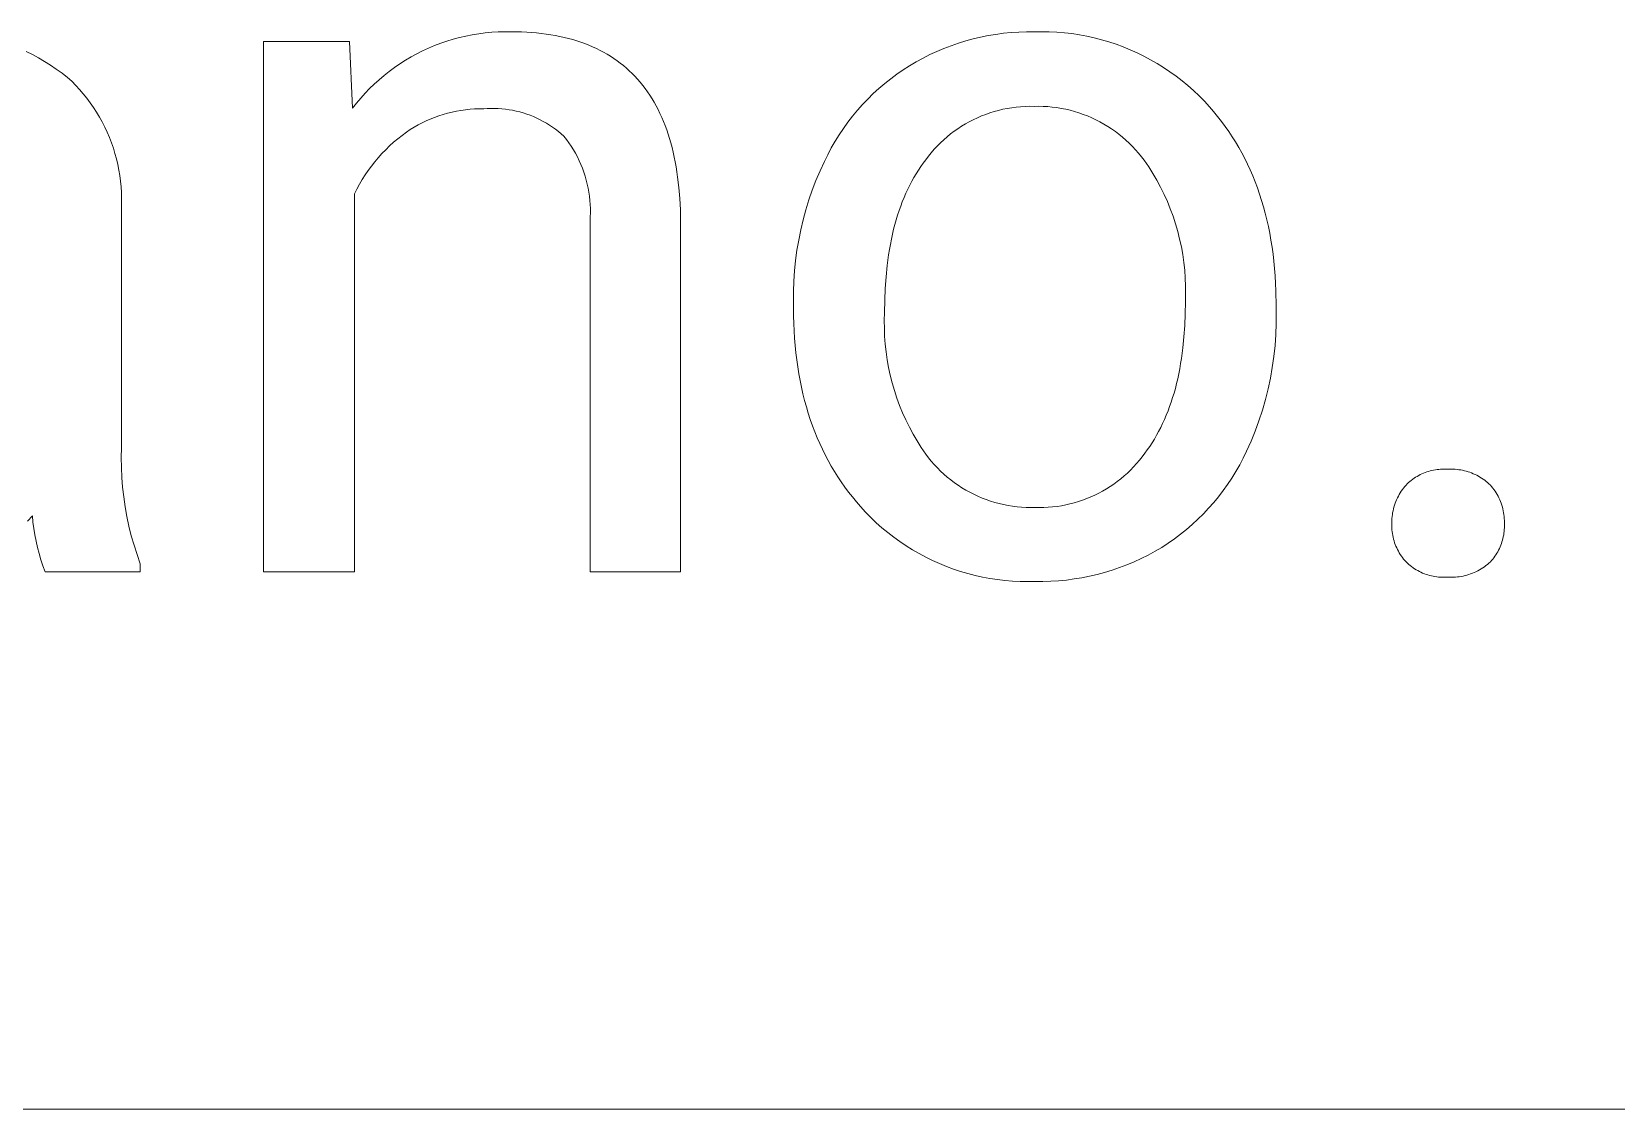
# Model space of a CAD drawing. Header units: millimetres. Extents: x 1287 to 5317, y -239 to 2577.
# Drawn here: x 4218.2 to 4303, y -13.8 to 43.8 of the extents above; entities that cross this region are included whole.
import ezdxf

# ---------------------------------------------------------------- set-up
doc = ezdxf.new("R2010")
doc.units = ezdxf.units.MM
doc.header["$MEASUREMENT"] = 0
doc.layers.add('Domyślny', color=7, linetype='Continuous', true_color=0x000000)

msp = doc.modelspace()

# ---------------------------------------------------------------- linework, layer by layer
at = {"layer": 'Domyślny', "color": 18, "lineweight": 15, "true_color": 0x000000}
for p, q in [((4230.63, 14.93), (4230.63, 43.288)), ((4230.63, 43.288), (4235.22, 43.288)), ((4235.22, 43.288), (4235.381, 39.718)), ((4240.101, 43.197), (4240.432, 43.311)), ((4240.432, 43.311), (4240.766, 43.413)), ((4240.766, 43.413), (4241.104, 43.504)), ((4241.104, 43.504), (4241.444, 43.583)), ((4241.444, 43.583), (4241.787, 43.651)), ((4241.787, 43.651), (4242.133, 43.707)), ((4242.133, 43.707), (4242.479, 43.751)), ((4242.479, 43.751), (4242.828, 43.784)), ((4242.828, 43.784), (4243.177, 43.805)), ((4243.177, 43.805), (4243.526, 43.814)), ((4243.526, 43.814), (4243.876, 43.811)), ((4243.876, 43.811), (4244.155, 43.808)), ((4244.155, 43.808), (4244.43, 43.801)), ((4244.43, 43.801), (4244.7, 43.789)), ((4244.7, 43.789), (4244.966, 43.771)), ((4244.966, 43.771), (4245.227, 43.749)), ((4245.227, 43.749), (4245.484, 43.722)), ((4245.484, 43.722), (4245.737, 43.69)), ((4245.737, 43.69), (4245.986, 43.652)), ((4245.986, 43.652), (4246.229, 43.61)), ((4246.229, 43.61), (4246.469, 43.563)), ((4246.469, 43.563), (4246.704, 43.511)), ((4246.704, 43.511), (4246.935, 43.454)), ((4246.935, 43.454), (4247.162, 43.392)), ((4247.162, 43.392), (4247.384, 43.325)), ((4247.384, 43.325), (4247.601, 43.254)), ((4247.601, 43.254), (4247.815, 43.177)), ((4267.793, 43.202), (4268.186, 43.324)), ((4268.186, 43.324), (4268.583, 43.432)), ((4268.583, 43.432), (4268.983, 43.526)), ((4268.983, 43.526), (4269.386, 43.608)), ((4269.386, 43.608), (4269.792, 43.675)), ((4269.792, 43.675), (4270.2, 43.73)), ((4270.2, 43.73), (4270.609, 43.77)), ((4270.609, 43.77), (4271.02, 43.797)), ((4271.02, 43.797), (4271.431, 43.81)), ((4271.431, 43.81), (4271.842, 43.81)), ((4271.842, 43.81), (4272.247, 43.818)), ((4272.247, 43.818), (4272.653, 43.812)), ((4272.653, 43.812), (4273.058, 43.793)), ((4273.058, 43.793), (4273.462, 43.759)), ((4273.462, 43.759), (4273.864, 43.713)), ((4273.864, 43.713), (4274.265, 43.652)), ((4274.265, 43.652), (4274.664, 43.578)), ((4274.664, 43.578), (4275.06, 43.49)), ((4275.06, 43.49), (4275.452, 43.39)), ((4275.452, 43.39), (4275.841, 43.275)), ((4275.841, 43.275), (4276.226, 43.148)), ((4217.924, 42.756), (4218.259, 42.59)), ((4218.259, 42.59), (4218.59, 42.413)), ((4218.59, 42.413), (4218.914, 42.226)), ((4238.214, 42.288), (4238.515, 42.466)), ((4238.515, 42.466), (4238.822, 42.633)), ((4238.822, 42.633), (4239.134, 42.79)), ((4239.134, 42.79), (4239.452, 42.937)), ((4239.452, 42.937), (4239.774, 43.072)), ((4239.774, 43.072), (4240.101, 43.197)), ((4247.815, 43.177), (4248.024, 43.095)), ((4248.024, 43.095), (4248.228, 43.008)), ((4248.228, 43.008), (4248.429, 42.917)), ((4248.429, 42.917), (4248.625, 42.82)), ((4248.625, 42.82), (4248.816, 42.719)), ((4248.816, 42.719), (4249.003, 42.612)), ((4249.003, 42.612), (4249.186, 42.501)), ((4249.186, 42.501), (4249.365, 42.384)), ((4249.365, 42.384), (4249.539, 42.263)), ((4265.54, 42.207), (4265.901, 42.404)), ((4265.901, 42.404), (4266.268, 42.589)), ((4266.268, 42.589), (4266.641, 42.761)), ((4266.641, 42.761), (4267.02, 42.921)), ((4267.02, 42.921), (4267.404, 43.068)), ((4267.404, 43.068), (4267.793, 43.202)), ((4276.226, 43.148), (4276.607, 43.008)), ((4276.607, 43.008), (4276.982, 42.855)), ((4276.982, 42.855), (4277.352, 42.689)), ((4277.352, 42.689), (4277.716, 42.511)), ((4277.716, 42.511), (4278.074, 42.32)), ((4218.914, 42.226), (4219.231, 42.027)), ((4219.231, 42.027), (4219.542, 41.818)), ((4219.542, 41.818), (4219.846, 41.599)), ((4219.846, 41.599), (4220.142, 41.37)), ((4237.075, 41.477), (4237.349, 41.694)), ((4237.349, 41.694), (4237.63, 41.902)), ((4237.63, 41.902), (4237.919, 42.1)), ((4237.919, 42.1), (4238.214, 42.288)), ((4249.539, 42.263), (4249.708, 42.136)), ((4249.708, 42.136), (4249.874, 42.005)), ((4249.874, 42.005), (4250.035, 41.869)), ((4250.035, 41.869), (4250.191, 41.728)), ((4250.191, 41.728), (4250.344, 41.582)), ((4250.344, 41.582), (4250.491, 41.43)), ((4264.175, 41.3), (4264.504, 41.544)), ((4264.504, 41.544), (4264.841, 41.777)), ((4264.841, 41.777), (4265.185, 41.998)), ((4265.185, 41.998), (4265.54, 42.207)), ((4278.074, 42.32), (4278.426, 42.118)), ((4278.426, 42.118), (4278.77, 41.904)), ((4278.77, 41.904), (4279.106, 41.678)), ((4279.106, 41.678), (4279.435, 41.441)), ((4220.142, 41.37), (4220.363, 41.162)), ((4220.363, 41.162), (4220.577, 40.947)), ((4220.577, 40.947), (4220.783, 40.724)), ((4220.783, 40.724), (4220.981, 40.495)), ((4236.055, 40.521), (4236.298, 40.773)), ((4236.298, 40.773), (4236.549, 41.016)), ((4236.549, 41.016), (4236.808, 41.251)), ((4236.808, 41.251), (4237.075, 41.477)), ((4250.491, 41.43), (4250.635, 41.274)), ((4250.635, 41.274), (4250.774, 41.113)), ((4250.774, 41.113), (4250.909, 40.947)), ((4250.909, 40.947), (4251.04, 40.777)), ((4251.04, 40.777), (4251.166, 40.601)), ((4263.241, 40.503), (4263.543, 40.779)), ((4263.543, 40.779), (4263.855, 41.045)), ((4263.855, 41.045), (4264.175, 41.3)), ((4279.435, 41.441), (4279.756, 41.192)), ((4279.756, 41.192), (4280.068, 40.934)), ((4280.068, 40.934), (4280.371, 40.664)), ((4220.981, 40.495), (4221.172, 40.258)), ((4221.172, 40.258), (4221.354, 40.016)), ((4221.354, 40.016), (4221.528, 39.767)), ((4235.381, 39.718), (4235.597, 39.993)), ((4235.597, 39.993), (4235.821, 40.261)), ((4235.821, 40.261), (4236.055, 40.521)), ((4251.166, 40.601), (4251.288, 40.42)), ((4251.288, 40.42), (4251.405, 40.234)), ((4251.405, 40.234), (4251.518, 40.043)), ((4251.518, 40.043), (4251.627, 39.848)), ((4251.627, 39.848), (4251.731, 39.647)), ((4262.394, 39.614), (4262.666, 39.92)), ((4262.666, 39.92), (4262.949, 40.216)), ((4262.949, 40.216), (4263.241, 40.503)), ((4280.371, 40.664), (4280.665, 40.385)), ((4280.665, 40.385), (4280.949, 40.096)), ((4280.949, 40.096), (4281.223, 39.797)), ((4221.528, 39.767), (4221.693, 39.512)), ((4221.693, 39.512), (4221.849, 39.252)), ((4221.849, 39.252), (4221.996, 38.987)), ((4239.323, 39.047), (4239.104, 38.941)), ((4239.546, 39.146), (4239.323, 39.047)), ((4239.773, 39.236), (4239.546, 39.146)), ((4240.002, 39.319), (4239.773, 39.236)), ((4240.234, 39.393), (4240.002, 39.319)), ((4240.469, 39.46), (4240.234, 39.393)), ((4240.706, 39.518), (4240.469, 39.46)), ((4240.945, 39.568), (4240.706, 39.518)), ((4241.185, 39.609), (4240.945, 39.568)), ((4241.426, 39.643), (4241.185, 39.609)), ((4241.669, 39.667), (4241.426, 39.643)), ((4241.912, 39.684), (4241.669, 39.667)), ((4242.156, 39.691), (4241.912, 39.684)), ((4242.4, 39.691), (4242.156, 39.691)), ((4242.594, 39.704), (4242.4, 39.691)), ((4242.788, 39.711), (4242.594, 39.704)), ((4242.983, 39.711), (4242.788, 39.711)), ((4243.177, 39.705), (4242.983, 39.711)), ((4243.372, 39.691), (4243.177, 39.705)), ((4243.565, 39.671), (4243.372, 39.691)), ((4243.758, 39.645), (4243.565, 39.671)), ((4243.95, 39.611), (4243.758, 39.645)), ((4244.14, 39.571), (4243.95, 39.611)), ((4244.329, 39.525), (4244.14, 39.571)), ((4244.516, 39.472), (4244.329, 39.525)), ((4244.701, 39.412), (4244.516, 39.472)), ((4244.884, 39.346), (4244.701, 39.412)), ((4245.065, 39.274), (4244.884, 39.346)), ((4245.243, 39.195), (4245.065, 39.274)), ((4245.418, 39.111), (4245.243, 39.195)), ((4245.591, 39.02), (4245.418, 39.111)), ((4245.76, 38.924), (4245.591, 39.02)), ((4251.731, 39.647), (4251.831, 39.441)), ((4251.831, 39.441), (4251.927, 39.231)), ((4251.927, 39.231), (4252.018, 39.015)), ((4252.018, 39.015), (4252.105, 38.795)), ((4261.882, 38.976), (4262.132, 39.299)), ((4262.132, 39.299), (4262.394, 39.614)), ((4268.376, 39.001), (4268.167, 38.884)), ((4268.59, 39.111), (4268.376, 39.001)), ((4268.807, 39.213), (4268.59, 39.111)), ((4269.028, 39.308), (4268.807, 39.213)), ((4269.251, 39.396), (4269.028, 39.308)), ((4269.478, 39.475), (4269.251, 39.396)), ((4269.707, 39.546), (4269.478, 39.475)), ((4269.939, 39.61), (4269.707, 39.546)), ((4270.172, 39.665), (4269.939, 39.61)), ((4270.408, 39.713), (4270.172, 39.665)), ((4270.645, 39.752), (4270.408, 39.713)), ((4270.883, 39.783), (4270.645, 39.752)), ((4271.122, 39.805), (4270.883, 39.783)), ((4271.362, 39.82), (4271.122, 39.805)), ((4271.602, 39.826), (4271.362, 39.82)), ((4271.842, 39.824), (4271.602, 39.826)), ((4272.086, 39.826), (4271.842, 39.824)), ((4272.329, 39.821), (4272.086, 39.826)), ((4272.573, 39.807), (4272.329, 39.821)), ((4272.815, 39.784), (4272.573, 39.807)), ((4273.057, 39.754), (4272.815, 39.784)), ((4273.297, 39.714), (4273.057, 39.754)), ((4273.537, 39.667), (4273.297, 39.714)), ((4273.774, 39.611), (4273.537, 39.667)), ((4274.009, 39.547), (4273.774, 39.611)), ((4274.242, 39.476), (4274.009, 39.547)), ((4274.472, 39.396), (4274.242, 39.476)), ((4274.699, 39.308), (4274.472, 39.396)), ((4274.923, 39.212), (4274.699, 39.308)), ((4275.144, 39.109), (4274.923, 39.212)), ((4275.361, 38.998), (4275.144, 39.109)), ((4275.574, 38.879), (4275.361, 38.998)), ((4281.223, 39.797), (4281.443, 39.544)), ((4281.443, 39.544), (4281.657, 39.286)), ((4281.657, 39.286), (4281.863, 39.022)), ((4281.863, 39.022), (4282.062, 38.754)), ((4221.996, 38.987), (4222.134, 38.717)), ((4222.134, 38.717), (4222.263, 38.442)), ((4222.263, 38.442), (4222.382, 38.163)), ((4222.382, 38.163), (4222.491, 37.88)), ((4238.032, 38.27), (4237.805, 38.09)), ((4238.266, 38.443), (4238.032, 38.27)), ((4238.469, 38.578), (4238.266, 38.443)), ((4238.676, 38.707), (4238.469, 38.578)), ((4238.888, 38.828), (4238.676, 38.707)), ((4239.104, 38.941), (4238.888, 38.828)), ((4245.925, 38.822), (4245.76, 38.924)), ((4246.087, 38.714), (4245.925, 38.822)), ((4246.245, 38.6), (4246.087, 38.714)), ((4246.399, 38.481), (4246.245, 38.6)), ((4246.549, 38.357), (4246.399, 38.481)), ((4246.694, 38.228), (4246.549, 38.357)), ((4246.83, 38.053), (4246.694, 38.228)), ((4252.105, 38.795), (4252.188, 38.569)), ((4252.188, 38.569), (4252.266, 38.339)), ((4252.266, 38.339), (4252.34, 38.104)), ((4261.198, 37.956), (4261.414, 38.303)), ((4261.414, 38.303), (4261.642, 38.643)), ((4261.642, 38.643), (4261.882, 38.976)), ((4267.186, 38.193), (4267.005, 38.035)), ((4267.373, 38.345), (4267.186, 38.193)), ((4267.564, 38.49), (4267.373, 38.345)), ((4267.76, 38.628), (4267.564, 38.49)), ((4267.961, 38.759), (4267.76, 38.628)), ((4268.167, 38.884), (4267.961, 38.759)), ((4275.783, 38.754), (4275.574, 38.879)), ((4275.987, 38.621), (4275.783, 38.754)), ((4276.187, 38.481), (4275.987, 38.621)), ((4276.381, 38.334), (4276.187, 38.481)), ((4276.571, 38.181), (4276.381, 38.334)), ((4276.755, 38.021), (4276.571, 38.181)), ((4282.062, 38.754), (4282.254, 38.48)), ((4282.254, 38.48), (4282.439, 38.201)), ((4282.439, 38.201), (4282.617, 37.917)), ((4222.491, 37.88), (4222.591, 37.593)), ((4222.591, 37.593), (4222.68, 37.303)), ((4222.68, 37.303), (4222.76, 37.011)), ((4236.957, 37.294), (4236.763, 37.078)), ((4237.159, 37.504), (4236.957, 37.294)), ((4237.367, 37.706), (4237.159, 37.504)), ((4237.583, 37.902), (4237.367, 37.706)), ((4237.805, 38.09), (4237.583, 37.902)), ((4246.959, 37.874), (4246.83, 38.053)), ((4247.082, 37.691), (4246.959, 37.874)), ((4247.198, 37.503), (4247.082, 37.691)), ((4247.309, 37.311), (4247.198, 37.503)), ((4247.412, 37.116), (4247.309, 37.311)), ((4252.34, 38.104), (4252.41, 37.864)), ((4252.41, 37.864), (4252.475, 37.618)), ((4252.475, 37.618), (4252.536, 37.368)), ((4252.536, 37.368), (4252.593, 37.113)), ((4260.802, 37.239), (4260.994, 37.601)), ((4260.994, 37.601), (4261.198, 37.956)), ((4266.34, 37.344), (4266.189, 37.157)), ((4266.497, 37.525), (4266.34, 37.344)), ((4266.661, 37.701), (4266.497, 37.525)), ((4266.83, 37.871), (4266.661, 37.701)), ((4267.005, 38.035), (4266.83, 37.871)), ((4276.933, 37.855), (4276.755, 38.021)), ((4277.106, 37.683), (4276.933, 37.855)), ((4277.272, 37.505), (4277.106, 37.683)), ((4277.433, 37.322), (4277.272, 37.505)), ((4277.586, 37.132), (4277.433, 37.322)), ((4282.617, 37.917), (4282.788, 37.628)), ((4282.788, 37.628), (4282.952, 37.333)), ((4282.952, 37.333), (4283.109, 37.034)), ((4222.76, 37.011), (4222.83, 36.715)), ((4222.83, 36.715), (4222.889, 36.418)), ((4236.396, 36.627), (4236.224, 36.393)), ((4236.575, 36.856), (4236.396, 36.627)), ((4236.763, 37.078), (4236.575, 36.856)), ((4247.509, 36.917), (4247.412, 37.116)), ((4247.599, 36.716), (4247.509, 36.917)), ((4247.681, 36.511), (4247.599, 36.716)), ((4247.757, 36.303), (4247.681, 36.511)), ((4252.593, 37.113), (4252.645, 36.853)), ((4252.645, 36.853), (4252.693, 36.588)), ((4252.693, 36.588), (4252.737, 36.318)), ((4260.39, 36.368), (4260.622, 36.871)), ((4260.622, 36.871), (4260.802, 37.239)), ((4265.778, 36.601), (4265.652, 36.411)), ((4265.909, 36.785), (4265.778, 36.601)), ((4266.044, 36.965), (4265.909, 36.785)), ((4266.189, 37.157), (4266.044, 36.965)), ((4277.734, 36.938), (4277.586, 37.132)), ((4277.971, 36.589), (4277.734, 36.938)), ((4278.196, 36.231), (4277.971, 36.589)), ((4283.109, 37.034), (4283.259, 36.729)), ((4283.259, 36.729), (4283.402, 36.419)), ((4222.889, 36.418), (4222.938, 36.118)), ((4222.938, 36.118), (4222.977, 35.817)), ((4222.977, 35.817), (4223.005, 35.515)), ((4235.757, 35.657), (4235.618, 35.401)), ((4235.905, 35.907), (4235.757, 35.657)), ((4236.06, 36.153), (4235.905, 35.907)), ((4236.224, 36.393), (4236.06, 36.153)), ((4247.826, 36.093), (4247.757, 36.303)), ((4247.887, 35.881), (4247.826, 36.093)), ((4247.941, 35.667), (4247.887, 35.881)), ((4247.988, 35.451), (4247.941, 35.667)), ((4252.737, 36.318), (4252.776, 36.043)), ((4252.776, 36.043), (4252.842, 35.478)), ((4259.977, 35.341), (4260.175, 35.858)), ((4260.175, 35.858), (4260.39, 36.368)), ((4265.188, 35.604), (4265.083, 35.39)), ((4265.298, 35.813), (4265.188, 35.604)), ((4265.412, 36.017), (4265.298, 35.813)), ((4265.53, 36.216), (4265.412, 36.017)), ((4265.652, 36.411), (4265.53, 36.216)), ((4278.408, 35.866), (4278.196, 36.231)), ((4278.608, 35.493), (4278.408, 35.866)), ((4283.402, 36.419), (4283.538, 36.103)), ((4283.538, 36.103), (4283.667, 35.783)), ((4283.667, 35.783), (4283.789, 35.457)), ((4223.005, 35.515), (4223.023, 35.212)), ((4223.023, 35.212), (4223.03, 34.909)), ((4223.03, 34.909), (4223.027, 34.606)), ((4235.618, 35.401), (4235.488, 35.141)), ((4235.488, 35.141), (4235.488, 14.93)), ((4248.027, 35.233), (4247.988, 35.451)), ((4248.059, 35.015), (4248.027, 35.233)), ((4248.083, 34.795), (4248.059, 35.015)), ((4248.099, 34.575), (4248.083, 34.795)), ((4252.842, 35.478), (4252.89, 34.894)), ((4252.89, 34.894), (4252.921, 34.289)), ((4259.632, 34.289), (4259.796, 34.818)), ((4259.796, 34.818), (4259.977, 35.341)), ((4264.886, 34.947), (4264.793, 34.719)), ((4264.982, 35.171), (4264.886, 34.947)), ((4265.083, 35.39), (4264.982, 35.171)), ((4278.795, 35.114), (4278.608, 35.493)), ((4278.968, 34.729), (4278.795, 35.114)), ((4283.789, 35.457), (4283.904, 35.126)), ((4283.904, 35.126), (4284.012, 34.79)), ((4284.012, 34.79), (4284.112, 34.449)), ((4223.027, 34.606), (4223.027, 21.561)), ((4248.09, 33.692), (4248.104, 33.912)), ((4248.108, 34.354), (4248.099, 34.575)), ((4248.104, 33.912), (4248.11, 34.133)), ((4248.11, 34.133), (4248.108, 34.354)), ((4252.921, 34.289), (4252.935, 33.665)), ((4259.486, 33.755), (4259.632, 34.289)), ((4264.541, 34.004), (4264.466, 33.756)), ((4264.621, 34.247), (4264.541, 34.004)), ((4264.705, 34.485), (4264.621, 34.247)), ((4264.793, 34.719), (4264.705, 34.485)), ((4279.127, 34.338), (4278.968, 34.729)), ((4279.273, 33.941), (4279.127, 34.338)), ((4279.405, 33.54), (4279.273, 33.941)), ((4284.112, 34.449), (4284.206, 34.103)), ((4284.206, 34.103), (4284.293, 33.751)), ((4248.09, 14.93), (4248.09, 33.692)), ((4252.935, 33.665), (4252.935, 14.93)), ((4259.249, 32.674), (4259.359, 33.217)), ((4259.359, 33.217), (4259.486, 33.755)), ((4264.328, 33.245), (4264.266, 32.982)), ((4264.395, 33.503), (4264.328, 33.245)), ((4264.466, 33.756), (4264.395, 33.503)), ((4279.523, 33.134), (4279.405, 33.54)), ((4279.627, 32.724), (4279.523, 33.134)), ((4284.293, 33.751), (4284.373, 33.394)), ((4284.373, 33.394), (4284.446, 33.033)), ((4259.157, 32.128), (4259.249, 32.674)), ((4264.154, 32.442), (4264.104, 32.165)), ((4264.208, 32.714), (4264.154, 32.442)), ((4264.266, 32.982), (4264.208, 32.714)), ((4279.717, 32.311), (4279.627, 32.724)), ((4279.792, 31.896), (4279.717, 32.311)), ((4284.446, 33.033), (4284.512, 32.665)), ((4284.512, 32.665), (4284.571, 32.293)), ((4284.571, 32.293), (4284.623, 31.915)), ((4259.028, 31.028), (4259.083, 31.579)), ((4259.083, 31.579), (4259.157, 32.128)), ((4264.059, 31.882), (4263.981, 31.303)), ((4264.104, 32.165), (4264.059, 31.882)), ((4279.852, 31.477), (4279.792, 31.896)), ((4279.898, 31.057), (4279.852, 31.477)), ((4284.623, 31.915), (4284.668, 31.533)), ((4284.668, 31.533), (4284.706, 31.145)), ((4258.991, 30.476), (4259.028, 31.028)), ((4263.921, 30.705), (4263.878, 30.087)), ((4263.981, 31.303), (4263.921, 30.705)), ((4279.929, 30.636), (4279.898, 31.057)), ((4279.946, 30.214), (4279.929, 30.636)), ((4284.706, 31.145), (4284.737, 30.752)), ((4284.737, 30.752), (4284.762, 30.353)), ((4258.972, 29.923), (4258.991, 30.476)), ((4258.972, 29.369), (4258.972, 29.923)), ((4263.878, 30.087), (4263.852, 29.449)), ((4279.935, 29.369), (4279.947, 29.791)), ((4279.947, 29.791), (4279.946, 30.214)), ((4284.762, 30.353), (4284.779, 29.95)), ((4284.779, 29.95), (4284.793, 29.127)), ((4258.972, 29.034), (4258.972, 29.369)), ((4258.975, 28.622), (4258.972, 29.034)), ((4263.852, 29.449), (4263.843, 28.792)), ((4279.926, 28.726), (4279.935, 29.369)), ((4284.793, 29.127), (4284.793, 28.792)), ((4258.986, 28.216), (4258.975, 28.622)), ((4259.003, 27.815), (4258.986, 28.216)), ((4263.843, 28.792), (4263.83, 28.37)), ((4263.83, 28.37), (4263.832, 27.947)), ((4279.859, 27.496), (4279.901, 28.102)), ((4279.901, 28.102), (4279.926, 28.726)), ((4284.791, 28.203), (4284.769, 27.615)), ((4284.793, 28.792), (4284.791, 28.203)), ((4259.028, 27.419), (4259.003, 27.815)), ((4259.06, 27.029), (4259.028, 27.419)), ((4263.832, 27.947), (4263.848, 27.525)), ((4263.848, 27.525), (4263.879, 27.103)), ((4279.801, 26.908), (4279.859, 27.496)), ((4284.769, 27.615), (4284.727, 27.028)), ((4259.099, 26.643), (4259.06, 27.029)), ((4259.145, 26.263), (4259.099, 26.643)), ((4263.879, 27.103), (4263.925, 26.683)), ((4263.925, 26.683), (4263.985, 26.265)), ((4279.681, 26.06), (4279.725, 26.338)), ((4279.725, 26.338), (4279.801, 26.908)), ((4284.665, 26.443), (4284.582, 25.86)), ((4284.727, 27.028), (4284.665, 26.443)), ((4259.197, 25.888), (4259.145, 26.263)), ((4259.257, 25.518), (4259.197, 25.888)), ((4259.324, 25.153), (4259.257, 25.518)), ((4263.985, 26.265), (4264.06, 25.849)), ((4264.06, 25.849), (4264.149, 25.436)), ((4264.149, 25.436), (4264.253, 25.027)), ((4279.523, 25.253), (4279.58, 25.517)), ((4279.58, 25.517), (4279.632, 25.786)), ((4279.632, 25.786), (4279.681, 26.06)), ((4284.582, 25.86), (4284.479, 25.28)), ((4259.398, 24.793), (4259.324, 25.153)), ((4259.479, 24.438), (4259.398, 24.793)), ((4264.253, 25.027), (4264.371, 24.621)), ((4264.371, 24.621), (4264.503, 24.219)), ((4279.326, 24.486), (4279.396, 24.737)), ((4279.396, 24.737), (4279.462, 24.993)), ((4279.462, 24.993), (4279.523, 25.253)), ((4284.356, 24.704), (4284.213, 24.133)), ((4284.479, 25.28), (4284.356, 24.704)), ((4259.567, 24.089), (4259.479, 24.438)), ((4259.662, 23.745), (4259.567, 24.089)), ((4259.764, 23.405), (4259.662, 23.745)), ((4264.503, 24.219), (4264.649, 23.823)), ((4264.649, 23.823), (4264.809, 23.432)), ((4279.004, 23.528), (4279.091, 23.761)), ((4279.091, 23.761), (4279.174, 23.998)), ((4279.174, 23.998), (4279.252, 24.24)), ((4279.252, 24.24), (4279.326, 24.486)), ((4284.213, 24.133), (4284.051, 23.567)), ((4259.872, 23.071), (4259.764, 23.405)), ((4259.988, 22.742), (4259.872, 23.071)), ((4264.809, 23.432), (4264.982, 23.046)), ((4264.982, 23.046), (4265.169, 22.667)), ((4278.717, 22.856), (4278.817, 23.075)), ((4278.817, 23.075), (4278.913, 23.299)), ((4278.913, 23.299), (4279.004, 23.528)), ((4283.869, 23.008), (4283.668, 22.454)), ((4284.051, 23.567), (4283.869, 23.008)), ((4260.111, 22.419), (4259.988, 22.742)), ((4260.241, 22.1), (4260.111, 22.419)), ((4260.377, 21.786), (4260.241, 22.1)), ((4265.169, 22.667), (4265.369, 22.295)), ((4265.369, 22.295), (4265.581, 21.93)), ((4278.274, 22.024), (4278.391, 22.225)), ((4278.391, 22.225), (4278.504, 22.431)), ((4278.504, 22.431), (4278.613, 22.641)), ((4278.613, 22.641), (4278.717, 22.856)), ((4283.668, 22.454), (4283.448, 21.908)), ((4223.027, 21.561), (4223.017, 21.033)), ((4260.521, 21.478), (4260.377, 21.786)), ((4260.671, 21.174), (4260.521, 21.478)), ((4265.581, 21.93), (4265.807, 21.572)), ((4265.807, 21.572), (4266.044, 21.223)), ((4266.044, 21.223), (4266.19, 21.03)), ((4277.621, 21.074), (4277.76, 21.263)), ((4277.76, 21.263), (4277.895, 21.446)), ((4277.895, 21.446), (4278.026, 21.634)), ((4278.026, 21.634), (4278.152, 21.827)), ((4278.152, 21.827), (4278.274, 22.024)), ((4283.209, 21.37), (4283.03, 21.003)), ((4283.448, 21.908), (4283.209, 21.37)), ((4223.017, 21.033), (4223.024, 20.505)), ((4223.024, 20.505), (4223.048, 19.978)), ((4260.829, 20.876), (4260.671, 21.174)), ((4260.993, 20.582), (4260.829, 20.876)), ((4261.164, 20.294), (4260.993, 20.582)), ((4266.19, 21.03), (4266.343, 20.842)), ((4266.343, 20.842), (4266.502, 20.66)), ((4266.502, 20.66), (4266.668, 20.483)), ((4266.668, 20.483), (4266.839, 20.313)), ((4276.83, 20.207), (4277, 20.37)), ((4277, 20.37), (4277.164, 20.538)), ((4277.164, 20.538), (4277.322, 20.712)), ((4277.322, 20.712), (4277.474, 20.89)), ((4277.474, 20.89), (4277.621, 21.074)), ((4282.839, 20.641), (4282.636, 20.286)), ((4283.03, 21.003), (4282.839, 20.641)), ((4293.026, 20.322), (4293.118, 20.345)), ((4293.118, 20.345), (4293.21, 20.365)), ((4293.21, 20.365), (4293.304, 20.382)), ((4293.304, 20.382), (4293.397, 20.395)), ((4293.397, 20.395), (4293.491, 20.405)), ((4293.491, 20.405), (4293.586, 20.412)), ((4293.586, 20.412), (4293.681, 20.416)), ((4293.681, 20.416), (4293.775, 20.417)), ((4293.775, 20.417), (4293.87, 20.414)), ((4293.87, 20.414), (4293.964, 20.408)), ((4293.964, 20.408), (4294.065, 20.413)), ((4294.065, 20.413), (4294.165, 20.415)), ((4294.165, 20.415), (4294.265, 20.413)), ((4294.265, 20.413), (4294.365, 20.408)), ((4294.365, 20.408), (4294.465, 20.4)), ((4294.465, 20.4), (4294.565, 20.388)), ((4294.565, 20.388), (4294.664, 20.373)), ((4294.664, 20.373), (4294.762, 20.354)), ((4294.762, 20.354), (4294.86, 20.332)), ((4223.048, 19.978), (4223.089, 19.451)), ((4261.342, 20.011), (4261.164, 20.294)), ((4261.527, 19.733), (4261.342, 20.011)), ((4261.719, 19.46), (4261.527, 19.733)), ((4266.839, 20.313), (4267.016, 20.148)), ((4267.016, 20.148), (4267.199, 19.989)), ((4267.199, 19.989), (4267.387, 19.837)), ((4267.387, 19.837), (4267.581, 19.692)), ((4267.581, 19.692), (4267.779, 19.553)), ((4267.779, 19.553), (4267.982, 19.421)), ((4275.905, 19.486), (4276.099, 19.618)), ((4276.099, 19.618), (4276.289, 19.756)), ((4276.289, 19.756), (4276.475, 19.9)), ((4276.475, 19.9), (4276.655, 20.051)), ((4276.655, 20.051), (4276.83, 20.207)), ((4282.195, 19.598), (4281.956, 19.266)), ((4282.421, 19.939), (4282.195, 19.598)), ((4282.636, 20.286), (4282.421, 19.939)), ((4291.669, 19.484), (4291.737, 19.563)), ((4291.737, 19.563), (4291.803, 19.63)), ((4291.803, 19.63), (4291.872, 19.694)), ((4291.872, 19.694), (4291.944, 19.757)), ((4291.944, 19.757), (4292.017, 19.817)), ((4292.017, 19.817), (4292.092, 19.874)), ((4292.092, 19.874), (4292.17, 19.929)), ((4292.17, 19.929), (4292.249, 19.981)), ((4292.249, 19.981), (4292.329, 20.031)), ((4292.329, 20.031), (4292.412, 20.077)), ((4292.412, 20.077), (4292.496, 20.121)), ((4292.496, 20.121), (4292.581, 20.162)), ((4292.581, 20.162), (4292.668, 20.2)), ((4292.668, 20.2), (4292.756, 20.235)), ((4292.756, 20.235), (4292.845, 20.267)), ((4292.845, 20.267), (4292.935, 20.296)), ((4292.935, 20.296), (4293.026, 20.322)), ((4294.86, 20.332), (4294.957, 20.307)), ((4294.957, 20.307), (4295.053, 20.279)), ((4295.053, 20.279), (4295.149, 20.247)), ((4295.149, 20.247), (4295.243, 20.212)), ((4295.243, 20.212), (4295.335, 20.174)), ((4295.335, 20.174), (4295.427, 20.133)), ((4295.427, 20.133), (4295.517, 20.089)), ((4295.517, 20.089), (4295.605, 20.042)), ((4295.605, 20.042), (4295.692, 19.991)), ((4295.692, 19.991), (4295.777, 19.938)), ((4295.777, 19.938), (4295.861, 19.882)), ((4295.861, 19.882), (4295.942, 19.824)), ((4295.942, 19.824), (4296.021, 19.762)), ((4296.021, 19.762), (4296.098, 19.698)), ((4296.098, 19.698), (4296.173, 19.632)), ((4296.173, 19.632), (4296.246, 19.563)), ((4296.246, 19.563), (4296.313, 19.484)), ((4223.089, 19.451), (4223.148, 18.927)), ((4223.148, 18.927), (4223.224, 18.404)), ((4261.918, 19.192), (4261.719, 19.46)), ((4262.123, 18.929), (4261.918, 19.192)), ((4262.336, 18.671), (4262.123, 18.929)), ((4262.555, 18.418), (4262.336, 18.671)), ((4267.982, 19.421), (4268.189, 19.297)), ((4268.189, 19.297), (4268.401, 19.18)), ((4268.401, 19.18), (4268.616, 19.07)), ((4268.616, 19.07), (4268.835, 18.967)), ((4268.835, 18.967), (4269.058, 18.872)), ((4269.058, 18.872), (4269.284, 18.785)), ((4269.284, 18.785), (4269.513, 18.706)), ((4269.513, 18.706), (4269.744, 18.635)), ((4273.986, 18.617), (4274.211, 18.685)), ((4274.211, 18.685), (4274.434, 18.759)), ((4274.434, 18.759), (4274.654, 18.842)), ((4274.654, 18.842), (4274.871, 18.931)), ((4274.871, 18.931), (4275.085, 19.028)), ((4275.085, 19.028), (4275.296, 19.132)), ((4275.296, 19.132), (4275.503, 19.243)), ((4275.503, 19.243), (4275.706, 19.361)), ((4275.706, 19.361), (4275.905, 19.486)), ((4281.707, 18.942), (4281.447, 18.626)), ((4281.956, 19.266), (4281.707, 18.942)), ((4291.156, 18.588), (4291.193, 18.685)), ((4291.193, 18.685), (4291.233, 18.781)), ((4291.233, 18.781), (4291.277, 18.875)), ((4291.277, 18.875), (4291.324, 18.967)), ((4291.324, 18.967), (4291.374, 19.058)), ((4291.374, 19.058), (4291.427, 19.147)), ((4291.427, 19.147), (4291.483, 19.234)), ((4291.483, 19.234), (4291.542, 19.32)), ((4291.542, 19.32), (4291.604, 19.403)), ((4291.604, 19.403), (4291.669, 19.484)), ((4296.313, 19.484), (4296.378, 19.403)), ((4296.378, 19.403), (4296.44, 19.32)), ((4296.44, 19.32), (4296.499, 19.235)), ((4296.499, 19.235), (4296.555, 19.148)), ((4296.555, 19.148), (4296.608, 19.059)), ((4296.608, 19.059), (4296.658, 18.968)), ((4296.658, 18.968), (4296.705, 18.875)), ((4296.705, 18.875), (4296.748, 18.781)), ((4296.748, 18.781), (4296.788, 18.686)), ((4296.788, 18.686), (4296.825, 18.589)), ((4218.263, 17.911), (4218.003, 17.637)), ((4218.294, 17.571), (4218.263, 17.911)), ((4223.224, 18.404), (4223.317, 17.885)), ((4223.317, 17.885), (4223.427, 17.368)), ((4262.827, 18.12), (4262.555, 18.418)), ((4263.11, 17.831), (4262.827, 18.12)), ((4263.402, 17.551), (4263.11, 17.831)), ((4269.744, 18.635), (4269.977, 18.572)), ((4269.977, 18.572), (4270.213, 18.517)), ((4270.213, 18.517), (4270.45, 18.47)), ((4270.45, 18.47), (4270.689, 18.432)), ((4270.689, 18.432), (4270.929, 18.401)), ((4270.929, 18.401), (4271.17, 18.38)), ((4271.17, 18.38), (4271.412, 18.366)), ((4271.412, 18.366), (4271.654, 18.361)), ((4271.654, 18.361), (4271.896, 18.364)), ((4271.896, 18.364), (4272.13, 18.361)), ((4272.13, 18.361), (4272.365, 18.365)), ((4272.365, 18.365), (4272.6, 18.378)), ((4272.6, 18.378), (4272.834, 18.398)), ((4272.834, 18.398), (4273.067, 18.426)), ((4273.067, 18.426), (4273.299, 18.462)), ((4273.299, 18.462), (4273.53, 18.506)), ((4273.53, 18.506), (4273.759, 18.558)), ((4273.759, 18.558), (4273.986, 18.617)), ((4280.896, 18.022), (4280.605, 17.735)), ((4281.177, 18.32), (4280.896, 18.022)), ((4281.447, 18.626), (4281.177, 18.32)), ((4290.98, 17.78), (4290.99, 17.883)), ((4290.99, 17.883), (4291.003, 17.986)), ((4291.003, 17.986), (4291.02, 18.088)), ((4291.02, 18.088), (4291.04, 18.19)), ((4291.04, 18.19), (4291.064, 18.291)), ((4291.064, 18.291), (4291.091, 18.391)), ((4291.091, 18.391), (4291.122, 18.49)), ((4291.122, 18.49), (4291.156, 18.588)), ((4296.825, 18.589), (4296.858, 18.491)), ((4296.858, 18.491), (4296.888, 18.391)), ((4296.888, 18.391), (4296.914, 18.291)), ((4296.914, 18.291), (4296.937, 18.19)), ((4296.937, 18.19), (4296.957, 18.088)), ((4296.957, 18.088), (4296.972, 17.986)), ((4296.972, 17.986), (4296.985, 17.883)), ((4296.985, 17.883), (4296.993, 17.78)), ((4218.336, 17.233), (4218.294, 17.571)), ((4218.39, 16.896), (4218.336, 17.233)), ((4223.427, 17.368), (4223.553, 16.856)), ((4263.703, 17.282), (4263.402, 17.551)), ((4264.014, 17.024), (4263.703, 17.282)), ((4264.333, 16.776), (4264.014, 17.024)), ((4279.996, 17.19), (4279.677, 16.933)), ((4280.305, 17.457), (4279.996, 17.19)), ((4280.605, 17.735), (4280.305, 17.457)), ((4290.971, 17.573), (4290.974, 17.676)), ((4290.972, 17.469), (4290.971, 17.573)), ((4290.971, 17.369), (4290.972, 17.469)), ((4290.975, 17.268), (4290.971, 17.369)), ((4290.974, 17.676), (4290.98, 17.78)), ((4290.982, 17.168), (4290.975, 17.268)), ((4290.992, 17.069), (4290.982, 17.168)), ((4291.006, 16.969), (4290.992, 17.069)), ((4291.023, 16.87), (4291.006, 16.969)), ((4296.973, 16.991), (4296.958, 16.896)), ((4296.984, 17.086), (4296.973, 16.991)), ((4296.992, 17.182), (4296.984, 17.086)), ((4296.997, 17.277), (4296.992, 17.182)), ((4296.993, 17.78), (4296.998, 17.676)), ((4297, 17.573), (4296.997, 17.469)), ((4296.997, 17.469), (4296.999, 17.373)), ((4296.999, 17.373), (4296.997, 17.277)), ((4296.998, 17.676), (4297, 17.573)), ((4218.455, 16.561), (4218.39, 16.896)), ((4218.532, 16.229), (4218.455, 16.561)), ((4218.619, 15.9), (4218.532, 16.229)), ((4223.553, 16.856), (4223.697, 16.348)), ((4223.697, 16.348), (4223.857, 15.845)), ((4264.66, 16.539), (4264.333, 16.776)), ((4264.995, 16.313), (4264.66, 16.539)), ((4265.338, 16.099), (4264.995, 16.313)), ((4278.673, 16.23), (4278.311, 16.02)), ((4279.016, 16.453), (4278.673, 16.23)), ((4279.351, 16.688), (4279.016, 16.453)), ((4279.677, 16.933), (4279.351, 16.688)), ((4291.043, 16.772), (4291.023, 16.87)), ((4291.067, 16.675), (4291.043, 16.772)), ((4291.095, 16.578), (4291.067, 16.675)), ((4291.126, 16.483), (4291.095, 16.578)), ((4291.16, 16.389), (4291.126, 16.483)), ((4291.197, 16.295), (4291.16, 16.389)), ((4291.237, 16.204), (4291.197, 16.295)), ((4291.281, 16.113), (4291.237, 16.204)), ((4291.328, 16.025), (4291.281, 16.113)), ((4296.728, 16.167), (4296.685, 16.081)), ((4296.767, 16.255), (4296.728, 16.167)), ((4296.804, 16.343), (4296.767, 16.255)), ((4296.837, 16.433), (4296.804, 16.343)), ((4296.868, 16.524), (4296.837, 16.433)), ((4296.895, 16.616), (4296.868, 16.524)), ((4296.919, 16.709), (4296.895, 16.616)), ((4296.94, 16.802), (4296.919, 16.709)), ((4296.958, 16.896), (4296.94, 16.802)), ((4218.718, 15.573), (4218.619, 15.9)), ((4218.827, 15.25), (4218.718, 15.573)), ((4223.857, 15.845), (4224.034, 15.347)), ((4224.034, 15.347), (4224.034, 14.931)), ((4265.687, 15.897), (4265.338, 16.099)), ((4266.043, 15.706), (4265.687, 15.897)), ((4266.406, 15.528), (4266.043, 15.706)), ((4266.775, 15.362), (4266.406, 15.528)), ((4267.148, 15.209), (4266.775, 15.362)), ((4276.802, 15.301), (4276.411, 15.153)), ((4277.188, 15.462), (4276.802, 15.301)), ((4277.568, 15.635), (4277.188, 15.462)), ((4277.943, 15.822), (4277.568, 15.635)), ((4278.311, 16.02), (4277.943, 15.822)), ((4291.377, 15.937), (4291.328, 16.025)), ((4291.43, 15.852), (4291.377, 15.937)), ((4291.486, 15.769), (4291.43, 15.852)), ((4291.544, 15.687), (4291.486, 15.769)), ((4291.606, 15.608), (4291.544, 15.687)), ((4291.67, 15.531), (4291.606, 15.608)), ((4291.737, 15.456), (4291.67, 15.531)), ((4291.807, 15.388), (4291.737, 15.456)), ((4291.881, 15.323), (4291.807, 15.388)), ((4291.956, 15.261), (4291.881, 15.323)), ((4292.033, 15.201), (4291.956, 15.261)), ((4296.09, 15.319), (4296.008, 15.255)), ((4296.169, 15.386), (4296.09, 15.319)), ((4296.246, 15.456), (4296.169, 15.386)), ((4296.31, 15.527), (4296.246, 15.456)), ((4296.371, 15.601), (4296.31, 15.527)), ((4296.43, 15.676), (4296.371, 15.601)), ((4296.487, 15.754), (4296.43, 15.676)), ((4296.541, 15.833), (4296.487, 15.754)), ((4296.592, 15.914), (4296.541, 15.833)), ((4296.64, 15.997), (4296.592, 15.914)), ((4296.685, 16.081), (4296.64, 15.997)), ((4218.947, 14.931), (4218.827, 15.25)), ((4224.034, 14.931), (4218.947, 14.931)), ((4235.488, 14.93), (4230.63, 14.93)), ((4252.935, 14.93), (4248.09, 14.93)), ((4267.527, 15.069), (4267.148, 15.209)), ((4267.911, 14.941), (4267.527, 15.069)), ((4268.298, 14.827), (4267.911, 14.941)), ((4268.689, 14.726), (4268.298, 14.827)), ((4269.084, 14.638), (4268.689, 14.726)), ((4269.481, 14.564), (4269.084, 14.638)), ((4269.88, 14.504), (4269.481, 14.564)), ((4270.282, 14.456), (4269.88, 14.504)), ((4270.684, 14.423), (4270.282, 14.456)), ((4271.088, 14.403), (4270.684, 14.423)), ((4272.732, 14.418), (4272.314, 14.405)), ((4273.149, 14.445), (4272.732, 14.418)), ((4273.566, 14.486), (4273.149, 14.445)), ((4273.98, 14.541), (4273.566, 14.486)), ((4274.393, 14.609), (4273.98, 14.541)), ((4274.803, 14.691), (4274.393, 14.609)), ((4275.211, 14.787), (4274.803, 14.691)), ((4275.615, 14.895), (4275.211, 14.787)), ((4276.015, 15.017), (4275.615, 14.895)), ((4276.411, 15.153), (4276.015, 15.017)), ((4292.113, 15.143), (4292.033, 15.201)), ((4292.194, 15.089), (4292.113, 15.143)), ((4292.277, 15.037), (4292.194, 15.089)), ((4292.362, 14.988), (4292.277, 15.037)), ((4292.448, 14.942), (4292.362, 14.988)), ((4292.536, 14.899), (4292.448, 14.942)), ((4292.625, 14.859), (4292.536, 14.899)), ((4292.716, 14.823), (4292.625, 14.859)), ((4292.808, 14.789), (4292.716, 14.823)), ((4292.901, 14.758), (4292.808, 14.789)), ((4292.995, 14.731), (4292.901, 14.758)), ((4293.09, 14.707), (4292.995, 14.731)), ((4293.185, 14.686), (4293.09, 14.707)), ((4293.282, 14.668), (4293.185, 14.686)), ((4293.378, 14.654), (4293.282, 14.668)), ((4293.476, 14.643), (4293.378, 14.654)), ((4293.573, 14.635), (4293.476, 14.643)), ((4293.671, 14.63), (4293.573, 14.635)), ((4293.769, 14.629), (4293.671, 14.63)), ((4293.867, 14.632), (4293.769, 14.629)), ((4293.964, 14.637), (4293.867, 14.632)), ((4294.068, 14.632), (4293.964, 14.637)), ((4294.172, 14.631), (4294.068, 14.632)), ((4294.276, 14.633), (4294.172, 14.631)), ((4294.379, 14.639), (4294.276, 14.633)), ((4294.483, 14.649), (4294.379, 14.639)), ((4294.586, 14.661), (4294.483, 14.649)), ((4294.689, 14.678), (4294.586, 14.661)), ((4294.79, 14.697), (4294.689, 14.678)), ((4294.892, 14.721), (4294.79, 14.697)), ((4294.992, 14.747), (4294.892, 14.721)), ((4295.091, 14.777), (4294.992, 14.747)), ((4295.19, 14.811), (4295.091, 14.777)), ((4295.287, 14.847), (4295.19, 14.811)), ((4295.383, 14.887), (4295.287, 14.847)), ((4295.477, 14.931), (4295.383, 14.887)), ((4295.57, 14.977), (4295.477, 14.931)), ((4295.661, 15.027), (4295.57, 14.977)), ((4295.751, 15.079), (4295.661, 15.027)), ((4295.839, 15.135), (4295.751, 15.079)), ((4295.924, 15.194), (4295.839, 15.135)), ((4296.008, 15.255), (4295.924, 15.194)), ((4271.492, 14.397), (4271.088, 14.403)), ((4271.896, 14.405), (4271.492, 14.397)), ((4272.314, 14.405), (4271.896, 14.405)), ((3793.964, -13.829), (5317.013, -13.829))]:
    msp.add_line(p, q, dxfattribs=at)

doc.saveas('drawing.dxf')
